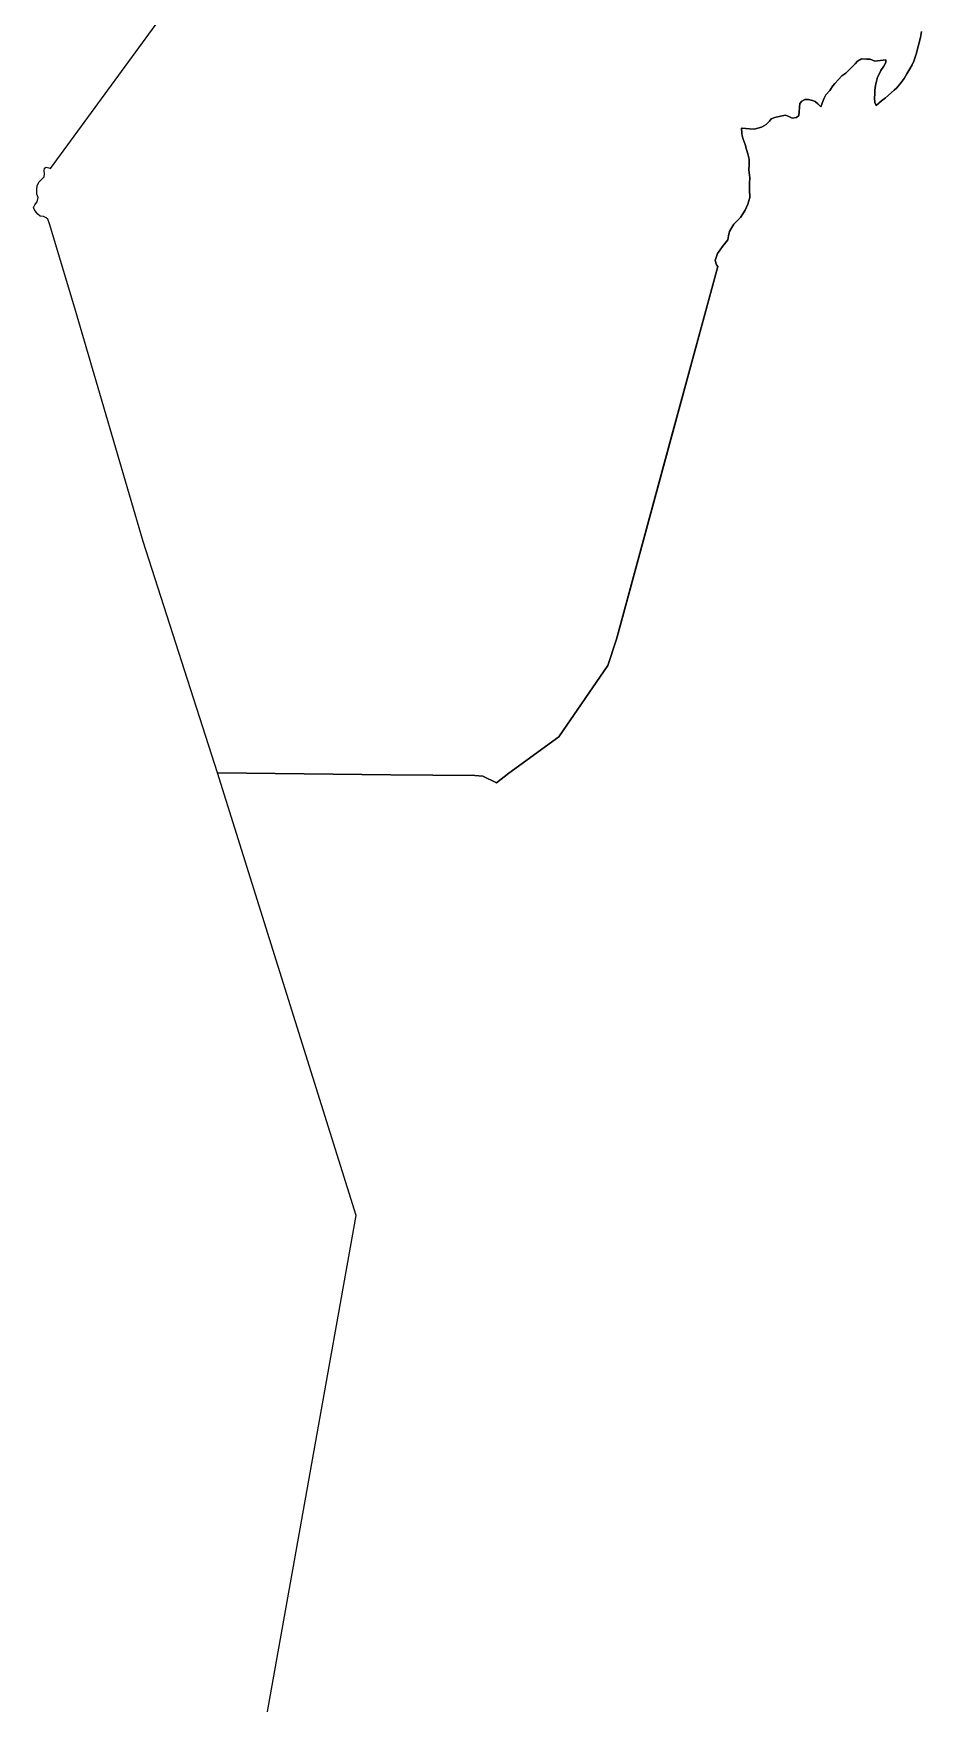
# Model space of a CAD drawing. Header units: inches. Extents: x 33.9 to 41.9, y -4.8 to 5.4.
# Drawn here: x 33.9103 to 34.1143, y -0.2427 to 0.1413 of the extents above; entities that cross this region are included whole.
import ezdxf

# ---------------------------------------------------------------- set-up
doc = ezdxf.new("R2010")
doc.units = ezdxf.units.IN
doc.header["$MEASUREMENT"] = 0
doc.layers.add('Counties', color=7, linetype='Continuous')

msp = doc.modelspace()

# ---------------------------------------------------------------- linework, layer by layer
at = {"layer": 'Counties'}
for points in [[(34.11425, 0.14169), (34.11397, 0.14033), (34.11357, 0.13853), (34.113, 0.13645), (34.1125, 0.13491), (34.11211, 0.13405), (34.11158, 0.13315), (34.11086, 0.13197), (34.11026, 0.13092), (34.10958, 0.12999), (34.10858, 0.12877), (34.10797, 0.1282), (34.10594, 0.12644), (34.10508, 0.12572), (34.1038, 0.12468), (34.10348, 0.12536), (34.10344, 0.12637), (34.10348, 0.12737), (34.10348, 0.1282), (34.1037, 0.12927), (34.10391, 0.13031), (34.10412, 0.13121), (34.10455, 0.13204), (34.10487, 0.13272), (34.10562, 0.13369), (34.10605, 0.13458), (34.10608, 0.13516), (34.10352, 0.13484), (34.10245, 0.1353), (34.10159, 0.1353), (34.10049, 0.13541), (34.09956, 0.13484), (34.09903, 0.13423), (34.09792, 0.13319), (34.09685, 0.13215), (34.09596, 0.13147), (34.09517, 0.13068), (34.09432, 0.12978), (34.09385, 0.12917), (34.09318, 0.12816), (34.09228, 0.12716), (34.09182, 0.12619), (34.09111, 0.12436), (34.09043, 0.12508), (34.08982, 0.12561), (34.08922, 0.12587), (34.08829, 0.12608), (34.08744, 0.12605), (34.08676, 0.12569), (34.08626, 0.12515), (34.08622, 0.12429), (34.08615, 0.12325), (34.08604, 0.12239), (34.08551, 0.12192), (34.08455, 0.12181), (34.0838, 0.12217), (34.08298, 0.12246), (34.08184, 0.12221), (34.08055, 0.12192), (34.0797, 0.12163), (34.07931, 0.1211), (34.07859, 0.12031), (34.07752, 0.1197), (34.07578, 0.11926), (34.07474, 0.11934), (34.07303, 0.11948), (34.07289, 0.11948), (34.07296, 0.1183), (34.07303, 0.11769), (34.07331, 0.11697), (34.07374, 0.11575), (34.07403, 0.11456), (34.07431, 0.11359), (34.07463, 0.11234), (34.07463, 0.11101), (34.0746, 0.10993), (34.07477, 0.10803), (34.0747, 0.10681), (34.07474, 0.1053), (34.07477, 0.10354), (34.07435, 0.10197), (34.0737, 0.1006), (34.07317, 0.09978), (34.07263, 0.09895), (34.07199, 0.09823), (34.0711, 0.09741), (34.07067, 0.09666), (34.07014, 0.09576), (34.06989, 0.09475), (34.06975, 0.09382), (34.0685, 0.09224), (34.068, 0.09149), (34.06739, 0.09063), (34.06686, 0.08908), (34.06714, 0.08804), (34.06743, 0.08768), (34.04509, 0.00532), (34.04417, 0.002), (34.04218, -0.00402), (34.03095, -0.02042), (34.01947, -0.02882), (34.01665, -0.03098), (34.01351, -0.02951), (34.01162, -0.02936), (33.99236, -0.02915), (33.95252, -0.0287), (33.93546, 0.02444), (33.91974, 0.07811), (33.91397, 0.09745), (33.91358, 0.09853), (33.91322, 0.09889), (33.91254, 0.09914), (33.91183, 0.09928), (33.91129, 0.09968), (33.9109, 0.10018), (33.91051, 0.10068), (33.91026, 0.10122), (33.91058, 0.10187), (33.91112, 0.10255), (33.91136, 0.10355), (33.91104, 0.10427), (33.91101, 0.10535), (33.91115, 0.10625), (33.91151, 0.10704), (33.91226, 0.10786), (33.91272, 0.10829), (33.91279, 0.10897), (33.91269, 0.10965), (33.91279, 0.11026), (33.91322, 0.11048), (33.91383, 0.11034), (33.91418, 0.11019), (33.95791, 0.17005)], [(34.11425, 0.14169), (34.11397, 0.14033), (34.11357, 0.13853), (34.113, 0.13645), (34.1125, 0.13491), (34.11211, 0.13405), (34.11158, 0.13315), (34.11086, 0.13197), (34.11026, 0.13092), (34.10958, 0.12999), (34.10858, 0.12877), (34.10797, 0.1282), (34.10594, 0.12644), (34.10508, 0.12572), (34.1038, 0.12468), (34.10348, 0.12536), (34.10344, 0.12637), (34.10348, 0.12737), (34.10348, 0.1282), (34.1037, 0.12927), (34.10391, 0.13031), (34.10412, 0.13121), (34.10455, 0.13204), (34.10487, 0.13272), (34.10562, 0.13369), (34.10605, 0.13458), (34.10608, 0.13516), (34.10352, 0.13484), (34.10245, 0.1353), (34.10159, 0.1353), (34.10049, 0.13541), (34.09956, 0.13484), (34.09903, 0.13423), (34.09792, 0.13319), (34.09685, 0.13215), (34.09596, 0.13147), (34.09517, 0.13068), (34.09432, 0.12978), (34.09385, 0.12917), (34.09318, 0.12816), (34.09228, 0.12716), (34.09182, 0.12619), (34.09111, 0.12436), (34.09043, 0.12508), (34.08982, 0.12561), (34.08922, 0.12587), (34.08829, 0.12608), (34.08744, 0.12605), (34.08676, 0.12569), (34.08626, 0.12515), (34.08622, 0.12429), (34.08615, 0.12325), (34.08604, 0.12239), (34.08551, 0.12192), (34.08455, 0.12181), (34.0838, 0.12217), (34.08298, 0.12246), (34.08184, 0.12221), (34.08055, 0.12192), (34.0797, 0.12163), (34.07931, 0.1211), (34.07859, 0.12031), (34.07752, 0.1197), (34.07578, 0.11926), (34.07474, 0.11934), (34.07303, 0.11948), (34.07289, 0.11948), (34.07296, 0.1183), (34.07303, 0.11769), (34.07331, 0.11697), (34.07374, 0.11575), (34.07403, 0.11456), (34.07431, 0.11359), (34.07463, 0.11234), (34.07463, 0.11101), (34.0746, 0.10993), (34.07477, 0.10803), (34.0747, 0.10681), (34.07474, 0.1053), (34.07477, 0.10354), (34.07435, 0.10197), (34.0737, 0.1006), (34.07317, 0.09978), (34.07263, 0.09895), (34.07199, 0.09823), (34.0711, 0.09741), (34.07067, 0.09666), (34.07014, 0.09576), (34.06989, 0.09475), (34.06975, 0.09382), (34.0685, 0.09224), (34.068, 0.09149), (34.06739, 0.09063), (34.06686, 0.08908), (34.06714, 0.08804), (34.06743, 0.08768), (34.04509, 0.00532), (34.04417, 0.002), (34.04218, -0.00402), (34.03095, -0.02042), (34.01947, -0.02882), (34.01665, -0.03098), (34.01351, -0.02951), (34.01162, -0.02936), (33.99236, -0.02915), (33.95252, -0.0287), (33.93546, 0.02444), (33.91974, 0.07811), (33.91397, 0.09745), (33.91358, 0.09853), (33.91322, 0.09889), (33.91254, 0.09914), (33.91183, 0.09928), (33.91129, 0.09968), (33.9109, 0.10018), (33.91051, 0.10068), (33.91026, 0.10122), (33.91058, 0.10187), (33.91112, 0.10255), (33.91136, 0.10355), (33.91104, 0.10427), (33.91101, 0.10535), (33.91115, 0.10625), (33.91151, 0.10704), (33.91226, 0.10786), (33.91272, 0.10829), (33.91279, 0.10897), (33.91269, 0.10965), (33.91279, 0.11026), (33.91322, 0.11048), (33.91383, 0.11034), (33.91418, 0.11019), (33.95791, 0.17005)], [(33.94683, -0.34094), (33.98437, -0.13045), (33.95252, -0.0287), (33.95252, -0.0287), (33.99236, -0.02915), (34.01162, -0.02936), (34.01351, -0.02951), (34.01665, -0.03098), (34.01947, -0.02882), (34.03095, -0.02042), (34.04218, -0.00402), (34.04417, 0.002), (34.05669, 0.04807), (34.06743, 0.08768), (34.06714, 0.08804), (34.06686, 0.08908), (34.06739, 0.09063), (34.068, 0.09149), (34.0685, 0.09224), (34.06975, 0.09382), (34.06989, 0.09475), (34.07014, 0.09576), (34.07067, 0.09666), (34.0711, 0.09741), (34.07199, 0.09823), (34.07263, 0.09895), (34.07317, 0.09978), (34.0737, 0.1006), (34.07435, 0.10197), (34.07477, 0.10354), (34.07474, 0.1053), (34.0747, 0.10681), (34.07477, 0.10803), (34.0746, 0.10993), (34.07463, 0.11101), (34.07463, 0.11234), (34.07431, 0.11359), (34.07403, 0.11456), (34.07374, 0.11575), (34.07331, 0.11697), (34.07303, 0.11769), (34.07296, 0.1183), (34.07289, 0.11948), (34.07303, 0.11948), (34.07474, 0.11934), (34.07578, 0.11926), (34.07752, 0.1197), (34.07859, 0.12031), (34.07931, 0.1211), (34.0797, 0.12163), (34.08055, 0.12192), (34.08184, 0.12221), (34.08298, 0.12246), (34.0838, 0.12217), (34.08455, 0.12181), (34.08551, 0.12192), (34.08604, 0.12239), (34.08615, 0.12325), (34.08622, 0.12429), (34.08626, 0.12515), (34.08676, 0.12569), (34.08744, 0.12605), (34.08829, 0.12608), (34.08922, 0.12587), (34.08982, 0.12561), (34.09043, 0.12508), (34.09111, 0.12436), (34.09182, 0.12619), (34.09228, 0.12716), (34.09318, 0.12816), (34.09385, 0.12917), (34.09432, 0.12978), (34.09517, 0.13068), (34.09596, 0.13147), (34.09685, 0.13215), (34.09792, 0.13319), (34.09903, 0.13423), (34.09956, 0.13484), (34.10049, 0.13541), (34.10159, 0.1353), (34.10245, 0.1353), (34.10352, 0.13484), (34.10608, 0.13516), (34.10605, 0.13458), (34.10562, 0.13369), (34.10487, 0.13272), (34.10455, 0.13204), (34.10412, 0.13121), (34.10391, 0.13031), (34.1037, 0.12927), (34.10348, 0.1282), (34.10348, 0.12737), (34.10344, 0.12637), (34.10348, 0.12536), (34.1038, 0.12468), (34.10508, 0.12572), (34.10594, 0.12644), (34.10797, 0.1282), (34.10858, 0.12877), (34.10958, 0.12999), (34.11026, 0.13092), (34.11086, 0.13197), (34.11158, 0.13315), (34.11211, 0.13405), (34.1125, 0.13491), (34.113, 0.13645), (34.11357, 0.13853), (34.11397, 0.14033), (34.11425, 0.14169)], [(33.94683, -0.34094), (33.98437, -0.13045), (33.95252, -0.0287), (33.95252, -0.0287), (33.99236, -0.02915), (34.01162, -0.02936), (34.01351, -0.02951), (34.01665, -0.03098), (34.01947, -0.02882), (34.03095, -0.02042), (34.04218, -0.00402), (34.04417, 0.002), (34.05669, 0.04807), (34.06743, 0.08768), (34.06714, 0.08804), (34.06686, 0.08908), (34.06739, 0.09063), (34.068, 0.09149), (34.0685, 0.09224), (34.06975, 0.09382), (34.06989, 0.09475), (34.07014, 0.09576), (34.07067, 0.09666), (34.0711, 0.09741), (34.07199, 0.09823), (34.07263, 0.09895), (34.07317, 0.09978), (34.0737, 0.1006), (34.07435, 0.10197), (34.07477, 0.10354), (34.07474, 0.1053), (34.0747, 0.10681), (34.07477, 0.10803), (34.0746, 0.10993), (34.07463, 0.11101), (34.07463, 0.11234), (34.07431, 0.11359), (34.07403, 0.11456), (34.07374, 0.11575), (34.07331, 0.11697), (34.07303, 0.11769), (34.07296, 0.1183), (34.07289, 0.11948), (34.07303, 0.11948), (34.07474, 0.11934), (34.07578, 0.11926), (34.07752, 0.1197), (34.07859, 0.12031), (34.07931, 0.1211), (34.0797, 0.12163), (34.08055, 0.12192), (34.08184, 0.12221), (34.08298, 0.12246), (34.0838, 0.12217), (34.08455, 0.12181), (34.08551, 0.12192), (34.08604, 0.12239), (34.08615, 0.12325), (34.08622, 0.12429), (34.08626, 0.12515), (34.08676, 0.12569), (34.08744, 0.12605), (34.08829, 0.12608), (34.08922, 0.12587), (34.08982, 0.12561), (34.09043, 0.12508), (34.09111, 0.12436), (34.09182, 0.12619), (34.09228, 0.12716), (34.09318, 0.12816), (34.09385, 0.12917), (34.09432, 0.12978), (34.09517, 0.13068), (34.09596, 0.13147), (34.09685, 0.13215), (34.09792, 0.13319), (34.09903, 0.13423), (34.09956, 0.13484), (34.10049, 0.13541), (34.10159, 0.1353), (34.10245, 0.1353), (34.10352, 0.13484), (34.10608, 0.13516), (34.10605, 0.13458), (34.10562, 0.13369), (34.10487, 0.13272), (34.10455, 0.13204), (34.10412, 0.13121), (34.10391, 0.13031), (34.1037, 0.12927), (34.10348, 0.1282), (34.10348, 0.12737), (34.10344, 0.12637), (34.10348, 0.12536), (34.1038, 0.12468), (34.10508, 0.12572), (34.10594, 0.12644), (34.10797, 0.1282), (34.10858, 0.12877), (34.10958, 0.12999), (34.11026, 0.13092), (34.11086, 0.13197), (34.11158, 0.13315), (34.11211, 0.13405), (34.1125, 0.13491), (34.113, 0.13645), (34.11357, 0.13853), (34.11397, 0.14033), (34.11425, 0.14169)]]:
    msp.add_lwpolyline(points, dxfattribs=at)

doc.saveas('drawing.dxf')
